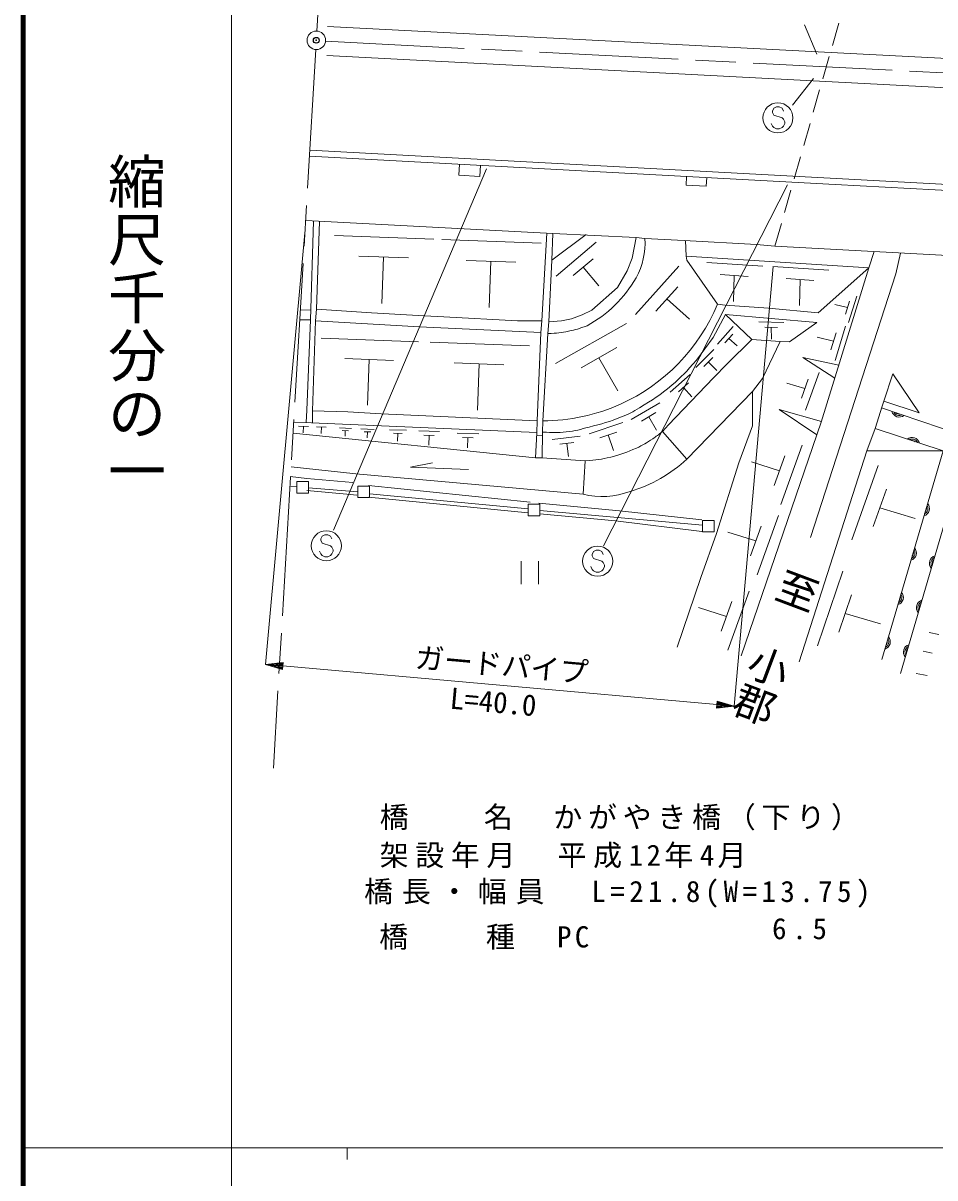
# Model space of a CAD drawing. Units: millimetres, scale not verified. Extents: x 40000 to 680000, y 20000 to 380000.
# Drawn here: x 40000 to 118767, y 202409 to 302172 of the extents above; entities that cross this region are included whole.
import ezdxf
from ezdxf.enums import TextEntityAlignment as Align

# ---------------------------------------------------------------- set-up
doc = ezdxf.new("R2010")
doc.units = ezdxf.units.MM
doc.header["$LTSCALE"] = 1000
doc.header["$PDMODE"] = 32
doc.header["$PDSIZE"] = 500
doc.linetypes.add('CHAIN', pattern=[18.5, 12, -1.5, 3.5, -1.5])
for name, color, linetype, lineweight in [('M-BGD', 7, 'Continuous', 13), ('M-BGD-HTXT', 7, 'Continuous', 13), ('M-BMK', 2, 'CHAIN', 13), ('M-BMK-ROW', 30, 'Continuous', 13), ('M-BMK-SRVR', 3, 'Continuous', 13), ('M-STR-HTXT', 7, 'Continuous', 13), ('M-STR-STR1', 1, 'Continuous', 13), ('M-STR-STRC', 7, 'Continuous', 13), ('M-STR-STRD', 7, 'Continuous', 13), ('M-TTL', 2, 'Continuous', 140), ('M-TTL-BAND', 7, 'Continuous', 13)]:
    doc.layers.add(name, color=color, linetype=linetype, lineweight=lineweight)
doc.layers.add('M-OTRS', color=6, linetype='Continuous')
doc.styles.add('@ＭＳ ゴシック', font='')
doc.styles.add('ＭＳ ゴシック', font='')
doc.styles.get('@ＭＳ ゴシック').set_extended_font_data('@MS Gothic')
doc.styles.get('ＭＳ ゴシック').set_extended_font_data('MS Gothic')

msp = doc.modelspace()

# ---------------------------------------------------------------- linework, layer by layer
at = {"layer": 'M-BGD'}
for p, q in [((77703, 289989), (77650, 289027)), ((79499, 289892), (79447, 288930)), ((77650, 289027), (79447, 288930)), ((97312, 288933), (97271, 288167)), ((99062, 288838), (99020, 288073)), ((97271, 288167), (99020, 288073)), ((85751, 283986), (64412, 285106)), ((65089, 285070), (64828, 276532)), ((65599, 285044), (65347, 277467)), ((66909, 283836), (75489, 283519)), ((76182, 283467), (84762, 283151)), ((85240, 284013), (84820, 276451)), ((85751, 283986), (85667, 281700)), ((85667, 281700), (88630, 283902)), ((92948, 283648), (85751, 283986)), ((92609, 281870), (92948, 283648)), ((93710, 283563), (92948, 283648)), ((93710, 283563), (97097, 283394)), ((97097, 283394), (103362, 283055)), ((97266, 282039), (97219, 283387)), ((86060, 280324), (89517, 283235)), ((103362, 283055), (104949, 282909)), ((113051, 281039), (113521, 282435)), ((68991, 282041), (73281, 281882)), ((71136, 281961), (70988, 277957)), ((78263, 281672), (82553, 281514)), ((80408, 281593), (80261, 277589)), ((85667, 281700), (85413, 276366)), ((87506, 280361), (89234, 281816)), ((92186, 280769), (92609, 281870)), ((97266, 282039), (113051, 281039)), ((97266, 282039), (97351, 281700)), ((97351, 281700), (99975, 277890)), ((99074, 281488), (103895, 281178)), ((115808, 282293), (115385, 280515)), ((88370, 281088), (89728, 279475)), ((91339, 279330), (92186, 280769)), ((92889, 276998), (96655, 281188)), ((100217, 280447), (102628, 280291)), ((101423, 280369), (101379, 278115)), ((104776, 281155), (109595, 280815)), ((115385, 280515), (108019, 257740)), ((108696, 277128), (113051, 281039)), ((108938, 267697), (113051, 281039)), ((94669, 277292), (96552, 279387)), ((105912, 280106), (108322, 279936)), ((107117, 280021), (107060, 277767)), ((89138, 277382), (91339, 279330)), ((112013, 278594), (111314, 276308)), ((64854, 277379), (63957, 277400)), ((65347, 277467), (65262, 276451)), ((65347, 277467), (70088, 277128)), ((88291, 276959), (89138, 277382)), ((95610, 278340), (97566, 276582)), ((99975, 277890), (100653, 277806)), ((100653, 277806), (104378, 277552)), ((104378, 277552), (108696, 277128)), ((111206, 277591), (110126, 277869)), ((111381, 278162), (111032, 277019)), ((63907, 276536), (64828, 276532)), ((64828, 276532), (64500, 268746)), ((65262, 276451), (65008, 268662)), ((65262, 276451), (74237, 275943)), ((70088, 277128), (74660, 276874)), ((74660, 276874), (76353, 276790)), ((76353, 276790), (82703, 276451)), ((82703, 276451), (84820, 276451)), ((84820, 276451), (84735, 275435)), ((85413, 276366), (85328, 275350)), ((85413, 276366), (86513, 276451)), ((86513, 276451), (87360, 276620)), ((87360, 276620), (88291, 276959)), ((100688, 276986), (99620, 275004)), ((100688, 276986), (108555, 276293)), ((100688, 276986), (102939, 274842)), ((103554, 276368), (105731, 276293)), ((74237, 275943), (84735, 275435)), ((84735, 275435), (84397, 267815)), ((85328, 275350), (84905, 267815)), ((85986, 272754), (92118, 276229)), ((99977, 274441), (101346, 275961)), ((104083, 275914), (105172, 275876)), ((104627, 275895), (104638, 274878)), ((108555, 276293), (106206, 274629)), ((110234, 275426), (109782, 273947)), ((111051, 275984), (110147, 273027)), ((65740, 274953), (74167, 274642)), ((75170, 274616), (83750, 274299)), ((99620, 275004), (98172, 273063)), ((100623, 274547), (101308, 275307)), ((100822, 272726), (102939, 274842)), ((100966, 274927), (101675, 274288)), ((105394, 274673), (102939, 274842)), ((103870, 271456), (105394, 274673)), ((106206, 274629), (105394, 274673)), ((110008, 274686), (108610, 275046)), ((88214, 272396), (91280, 274134)), ((98116, 272430), (99678, 273974)), ((67785, 273190), (71998, 273034)), ((69891, 273112), (69746, 269179)), ((77251, 272821), (81541, 272663)), ((79396, 272742), (79248, 268738)), ((89747, 273265), (91368, 270403)), ((98815, 272504), (99596, 273275)), ((99206, 272890), (99926, 272161)), ((99637, 271540), (100822, 272726)), ((110457, 272625), (107358, 273296)), ((107358, 273296), (110113, 271509)), ((95742, 267476), (99637, 271540)), ((95890, 270296), (97617, 271804)), ((103023, 270355), (103870, 271456)), ((107823, 271414), (107234, 269782)), ((108770, 271994), (107592, 268731)), ((114369, 269508), (115131, 271879)), ((115131, 271879), (117417, 268492)), ((96624, 270327), (97487, 271081)), ((97056, 270704), (97760, 269898)), ((107528, 270598), (105982, 271079)), ((92520, 267924), (95003, 269378)), ((97351, 264513), (103023, 270355)), ((103023, 267392), (103023, 270355)), ((114199, 269085), (114369, 269508)), ((117417, 268492), (114369, 269508)), ((64500, 268746), (64449, 267658)), ((65008, 268662), (65002, 267642)), ((65008, 268662), (68056, 268577)), ((68056, 268577), (70935, 268408)), ((70935, 268408), (84397, 267815)), ((93432, 267791), (94673, 268518)), ((108960, 267768), (105307, 268804)), ((105307, 268804), (108559, 266591)), ((113607, 267138), (114199, 269085)), ((114155, 268939), (121650, 266376)), ((64923, 267646), (63384, 267687)), ((84391, 266818), (64923, 267646)), ((84390, 266764), (84397, 267815)), ((84905, 267815), (84881, 266842)), ((88907, 266688), (91807, 267673)), ((94052, 268154), (94731, 266996)), ((95234, 266884), (95742, 267476)), ((101838, 264174), (103023, 267392)), ((108938, 267697), (102021, 247501)), ((63328, 266743), (84258, 264615)), ((63800, 267363), (64641, 267332)), ((64221, 267347), (64200, 266786)), ((65352, 267301), (66194, 267270)), ((65773, 267286), (65752, 266725)), ((67321, 267197), (68366, 267158)), ((67575, 266978), (68097, 266959)), ((67836, 266968), (67818, 266481)), ((69185, 267110), (70323, 267068)), ((69461, 266872), (70030, 266851)), ((69746, 266861), (69726, 266330)), ((71652, 267048), (73116, 266994)), ((72007, 266741), (72739, 266714)), ((72373, 266728), (72348, 266045)), ((74190, 266943), (75973, 266877)), ((74623, 266570), (75514, 266537)), ((75068, 266553), (75038, 265721)), ((77489, 266760), (79367, 266691)), ((84258, 264615), (84390, 266764)), ((84379, 266574), (84874, 266558)), ((84881, 266842), (84831, 264615)), ((85702, 266190), (88117, 266497)), ((89829, 266355), (91279, 266847)), ((90554, 266601), (91013, 265247)), ((95234, 266884), (97351, 264513)), ((113607, 267138), (112900, 265210)), ((77945, 266367), (78884, 266333)), ((78414, 266350), (78382, 265474)), ((86367, 265784), (87575, 265937)), ((86971, 265860), (87114, 264733)), ((107296, 265697), (105446, 260572)), ((84831, 264615), (84258, 264615)), ((84831, 264615), (88545, 264344)), ((105808, 264786), (104883, 262223)), ((107034, 247001), (112900, 265210)), ((112900, 265210), (119478, 265217)), ((121277, 264741), (115790, 245988)), ((63145, 263836), (68733, 263243)), ((73460, 263811), (75372, 264184)), ((78480, 263594), (73460, 263811)), ((88376, 261465), (88545, 264344)), ((101838, 264174), (99891, 258078)), ((105346, 263504), (102918, 264259)), ((111600, 257542), (113855, 263963)), ((63061, 262989), (64500, 262820)), ((64500, 262820), (68479, 262481)), ((68733, 263243), (88376, 261465)), ((64500, 261804), (67971, 261465)), ((67971, 261465), (68818, 261380)), ((69834, 262227), (83804, 260788)), ((113448, 258696), (114576, 261907)), ((69834, 261211), (83635, 259856)), ((84566, 260703), (91509, 260026)), ((84651, 259772), (91170, 259179)), ((91509, 260026), (98621, 259264)), ((105259, 259628), (103409, 254503)), ((114012, 260302), (117053, 259385)), ((91170, 259179), (98621, 258248)), ((103772, 258717), (102847, 256155)), ((98536, 254268), (99891, 258078)), ((103309, 257436), (100881, 258191)), ((83037, 255694), (83037, 253694)), ((84537, 253694), (84537, 255694)), ((108636, 248373), (110815, 254822)), ((96504, 248257), (98536, 254268)), ((102726, 253111), (100876, 247986)), ((110471, 249550), (111560, 252774)), ((100776, 250919), (98348, 251674)), ((101239, 252200), (100314, 249638)), ((111015, 251162), (114067, 250282)), ((118263, 249527), (119110, 249358)), ((118517, 247749), (117755, 247918)), ((118094, 245802), (117163, 245971))]:
    msp.add_line(p, q, dxfattribs=at)
msp.add_lwpolyline([(114179, 247185), (119478, 265217), (113607, 267138)], dxfattribs=at)
for centre, radius, start, end in [((87685, 283140), 6040, 330.62037, 4.01886), ((83655, 285424), 10672, 298.29825, 330.5443), ((84941, 284096), 16265, 294.14116, 337.56903), ((84951, 283860), 16045, 269.83377, 294.45479), ((115689, 268789), 654, 193.89606, 308.3379), ((115689, 268789), 523, 203.7073, 298.52666), ((115689, 268789), 392, 225.58375, 276.65021), ((116797, 265722), 654, 14.66524, 129.10708), ((116797, 265722), 523, 24.47648, 119.29584), ((116797, 265722), 392, 46.35293, 97.41939), ((88937, 273588), 12375, 286.44227, 312.8345), ((89994, 268209), 6936, 256.50531, 290.64736), ((117646, 260237), 654, 286.40285, 40.84469), ((117646, 260237), 523, 296.21409, 31.03345), ((117646, 260237), 392, 318.09054, 9.157), ((116518, 256399), 654, 286.40285, 40.84469), ((116518, 256399), 523, 296.21409, 31.03345), ((116518, 256399), 392, 318.09054, 9.157), ((118949, 255524), 654, 106.47202, 220.91386), ((118949, 255524), 523, 116.28326, 211.10262), ((118949, 255524), 392, 138.15971, 189.22617), ((115390, 252562), 654, 286.40285, 40.84469), ((115390, 252562), 523, 296.21409, 31.03345), ((115390, 252562), 392, 318.09054, 9.157), ((117826, 251685), 654, 106.47202, 220.91386), ((117826, 251685), 523, 116.28326, 211.10262), ((117826, 251685), 392, 138.15971, 189.22617), ((114262, 248724), 654, 286.40285, 40.84469), ((114262, 248724), 523, 296.21409, 31.03345), ((114262, 248724), 392, 318.09054, 9.157), ((116703, 247846), 654, 106.47202, 220.91386), ((116703, 247846), 523, 116.28326, 211.10262), ((116703, 247846), 392, 138.15971, 189.22617)]:
    msp.add_arc(centre, radius, start, end, dxfattribs=at)
for points, knots in [([(88715, 276028), (87993, 275769), (87759, 275690), (87126, 275556), (86434, 275410), (86163, 275399), (85328, 275350)], [0, 0, 0, 0, 1, 1, 1, 2, 2, 2, 2]), ([(98172, 273063), (97245, 272003), (96935, 271663), (96031, 270884), (95026, 270018), (94378, 269630), (93248, 268934), (92674, 268581), (92326, 268425), (91708, 268158), (90650, 267700), (90003, 267578), (88890, 267277), (88131, 267071), (87704, 266939), (86922, 266852), (86129, 266765), (85814, 266785), (84881, 266842)], [0, 0, 0, 0, 1, 1, 1, 2, 2, 2, 3, 3, 3, 4, 4, 4, 5, 5, 5, 6, 6, 6, 6]), ([(88545, 264344), (89575, 264444), (89910, 264479), (90760, 264687), (91650, 264905), (92139, 265083), (92977, 265454), (93557, 265711), (93860, 265907), (94386, 266262), (94726, 266492), (94845, 266577), (95234, 266884)], [0, 0, 0, 0, 1, 1, 1, 2, 2, 2, 3, 3, 3, 4, 4, 4, 4])]:
    msp.add_open_spline(points, degree=3, knots=knots, dxfattribs=at)
at = {"layer": 'M-BMK'}
for p, q in [((65377, 301483), (67883, 345610)), ((66127, 300605), (164579, 295570)), ((65284, 299886), (61620, 237809))]:
    msp.add_line(p, q, dxfattribs=at)
at = {"layer": 'M-BMK-ROW'}
for p, q in [((63651, 261573), (63651, 262573)), ((63651, 262573), (64651, 262573)), ((64651, 262573), (64651, 261573)), ((63651, 262159), (63139, 262141)), ((64651, 261573), (63651, 261573)), ((68917, 261665), (64651, 262013)), ((68917, 261180), (68917, 262180)), ((68917, 262180), (69917, 262180)), ((69917, 262180), (69917, 261180)), ((83641, 260198), (69917, 261505)), ((69917, 261180), (68917, 261180)), ((83641, 259617), (83641, 260617)), ((83641, 260617), (84641, 260617)), ((84641, 260617), (84641, 259617)), ((84641, 259617), (83641, 259617)), ((98696, 258809), (84641, 260066)), ((98696, 258213), (98696, 259213)), ((98696, 259213), (99696, 259213)), ((99696, 259213), (99696, 258213)), ((99696, 258213), (98696, 258213))]:
    msp.add_line(p, q, dxfattribs=at)
at = {"layer": 'M-BMK-SRVR'}
msp.add_circle((65331, 300685), 800, dxfattribs=at)
at = {"layer": 'M-OTRS'}
msp.add_point((65331, 300685), dxfattribs=at)
at = {"layer": 'M-STR-HTXT'}
for p, q in [((60950, 246770), (64339, 284064)), ((101434, 243163), (104788, 281152)), ((60950, 246770), (62471, 246936)), ((60950, 246770), (62418, 246338)), ((60950, 246770), (62444, 246637)), ((62439, 246577), (61244, 246684)), ((62450, 246697), (61254, 246803)), ((61537, 246597), (62434, 246517)), ((61558, 246836), (62455, 246757)), ((62428, 246458), (61831, 246511)), ((62460, 246816), (61863, 246870)), ((62124, 246425), (62423, 246398)), ((62167, 246903), (62466, 246876)), ((62418, 246338), (62471, 246936)), ((99940, 243296), (62444, 246637)), ((99966, 243595), (99913, 242997)), ((99956, 243475), (100553, 243422)), ((100260, 243508), (99961, 243535)), ((101434, 243163), (99966, 243595)), ((101434, 243163), (99913, 242997)), ((100217, 243030), (99918, 243057)), ((99924, 243117), (100521, 243063)), ((100825, 243097), (99929, 243176)), ((99934, 243236), (101130, 243130)), ((101434, 243163), (99940, 243296)), ((99945, 243356), (101140, 243249)), ((100847, 243336), (99950, 243415))]:
    msp.add_line(p, q, dxfattribs=at)
at = {"layer": 'M-STR-STR1'}
for p, q in [((110460, 302165), (109910, 300242)), ((109635, 299280), (109084, 297358)), ((108809, 296396), (108259, 294473)), ((107984, 293512), (107434, 291589)), ((107158, 290628), (106608, 288705)), ((106333, 287744), (105783, 285821)), ((105508, 284859), (104949, 282909)), ((104949, 282909), (127885, 281642))]:
    msp.add_line(p, q, dxfattribs=at)
at = {"layer": 'M-STR-STRC'}
for p, q in [((107506, 302023), (108559, 299491)), ((108277, 297382), (106453, 295077)), ((104852, 294813), (104734, 294577)), ((104734, 294577), (104734, 294459)), ((104734, 294459), (104852, 294222)), ((105088, 294931), (104852, 294813)), ((105325, 294931), (105088, 294931)), ((105561, 294813), (105325, 294931)), ((105679, 294577), (105561, 294813)), ((104734, 293277), (104615, 293513)), ((104852, 294222), (105561, 293986)), ((105561, 293986), (105679, 293868)), ((105679, 293868), (105797, 293631)), ((105797, 293513), (105679, 293277)), ((105797, 293631), (105797, 293513)), ((104852, 293159), (104734, 293277)), ((105088, 293040), (104852, 293159)), ((105325, 293040), (105088, 293040)), ((105561, 293159), (105325, 293040)), ((105679, 293277), (105561, 293159)), ((80023, 289584), (66816, 258368)), ((106036, 288188), (90135, 256999)), ((65842, 257847), (65723, 257611)), ((65723, 257611), (65723, 257492)), ((65723, 257492), (65842, 257256)), ((66078, 257965), (65842, 257847)), ((66314, 257965), (66078, 257965)), ((66551, 257847), (66314, 257965)), ((66669, 257611), (66551, 257847)), ((65723, 256311), (65605, 256547)), ((65842, 257256), (66551, 257020)), ((66551, 257020), (66669, 256901)), ((66669, 256901), (66787, 256665)), ((66787, 256547), (66669, 256311)), ((66787, 256665), (66787, 256547)), ((89282, 256515), (89164, 256279)), ((89519, 256633), (89282, 256515)), ((89755, 256633), (89519, 256633)), ((89991, 256515), (89755, 256633)), ((90110, 256279), (89991, 256515)), ((65842, 256192), (65723, 256311)), ((66078, 256074), (65842, 256192)), ((66314, 256074), (66078, 256074)), ((66551, 256192), (66314, 256074)), ((66669, 256311), (66551, 256192)), ((89164, 256279), (89164, 256161)), ((89164, 256161), (89282, 255924)), ((89282, 255924), (89991, 255688)), ((89991, 255688), (90110, 255570)), ((90110, 255570), (90228, 255333)), ((89164, 254979), (89046, 255215)), ((89282, 254861), (89164, 254979)), ((89519, 254742), (89282, 254861)), ((89755, 254742), (89519, 254742)), ((89991, 254861), (89755, 254742)), ((90110, 254979), (89991, 254861)), ((90228, 255215), (90110, 254979)), ((90228, 255333), (90228, 255215))]:
    msp.add_line(p, q, dxfattribs=at)
for centre in [(105206, 293986), (66196, 257020), (89637, 255688)]:
    msp.add_circle(centre, 1300, dxfattribs=at)
at = {"layer": 'M-STR-STRD'}
for p, q in [((66288, 301881), (165504, 296742)), ((165226, 294223), (66240, 299376)), ((110151, 288237), (64751, 290689)), ((176648, 285159), (64777, 291200)), ((163732, 285330), (110151, 288237))]:
    msp.add_line(p, q, dxfattribs=at)
at = {"layer": 'M-TTL'}
msp.add_line((40000, 380000), (40000, 20000), dxfattribs=at)
at = {"layer": 'M-TTL-BAND'}
for p, q in [((58000, 370000), (58000, 20000)), ((40000, 205000), (579000, 205000)), ((68000, 205000), (68000, 204000))]:
    msp.add_line(p, q, dxfattribs=at)

# ---------------------------------------------------------------- texts
at = {"layer": 'M-BGD-HTXT', "style": '@ＭＳ ゴシック'}
msp.add_text('至\u3000小郡', height=2566, rotation=249.428, dxfattribs=at).set_placement((105549, 255523), align=Align.BOTTOM_LEFT)
at = {"layer": 'M-STR-HTXT', "style": 'ＭＳ ゴシック'}
for s, p in [('ガードパイプ', (73755, 245937)), ('L=40.0', (76761, 242408))]:
    msp.add_text(s, height=1832, rotation=354.908, dxfattribs=at).set_placement(p, align=Align.BOTTOM_LEFT)
at = {"layer": 'M-STR-HTXT', "char_height": 1832, "attachment_point": 7, "style": 'ＭＳ ゴシック'}
for s, insert in [('\\T1.2;橋\u3000\u3000名\u3000かがやき橋（下り）', (70806, 232426)), ('\\T1.23;架設年月\u3000平成12年4月', (70806, 229153)), ('\\T1.31;橋長・幅員\u3000L=21.8(W=13.75)', (69452, 225755)), ('\\T1.4;6.5', (104704, 223000)), ('\\T1.23;橋\u3000\u3000種\u3000PC', (70761, 222118))]:
    msp.add_mtext(s, dxfattribs=dict(at, insert=insert))
at = {"layer": 'M-TTL-BAND', "style": '@ＭＳ ゴシック'}
msp.add_text('縮尺千分の一', height=3666, rotation=270, dxfattribs=at).set_placement((49777, 261030), align=Align.MIDDLE_RIGHT)

doc.saveas('drawing.dxf')
